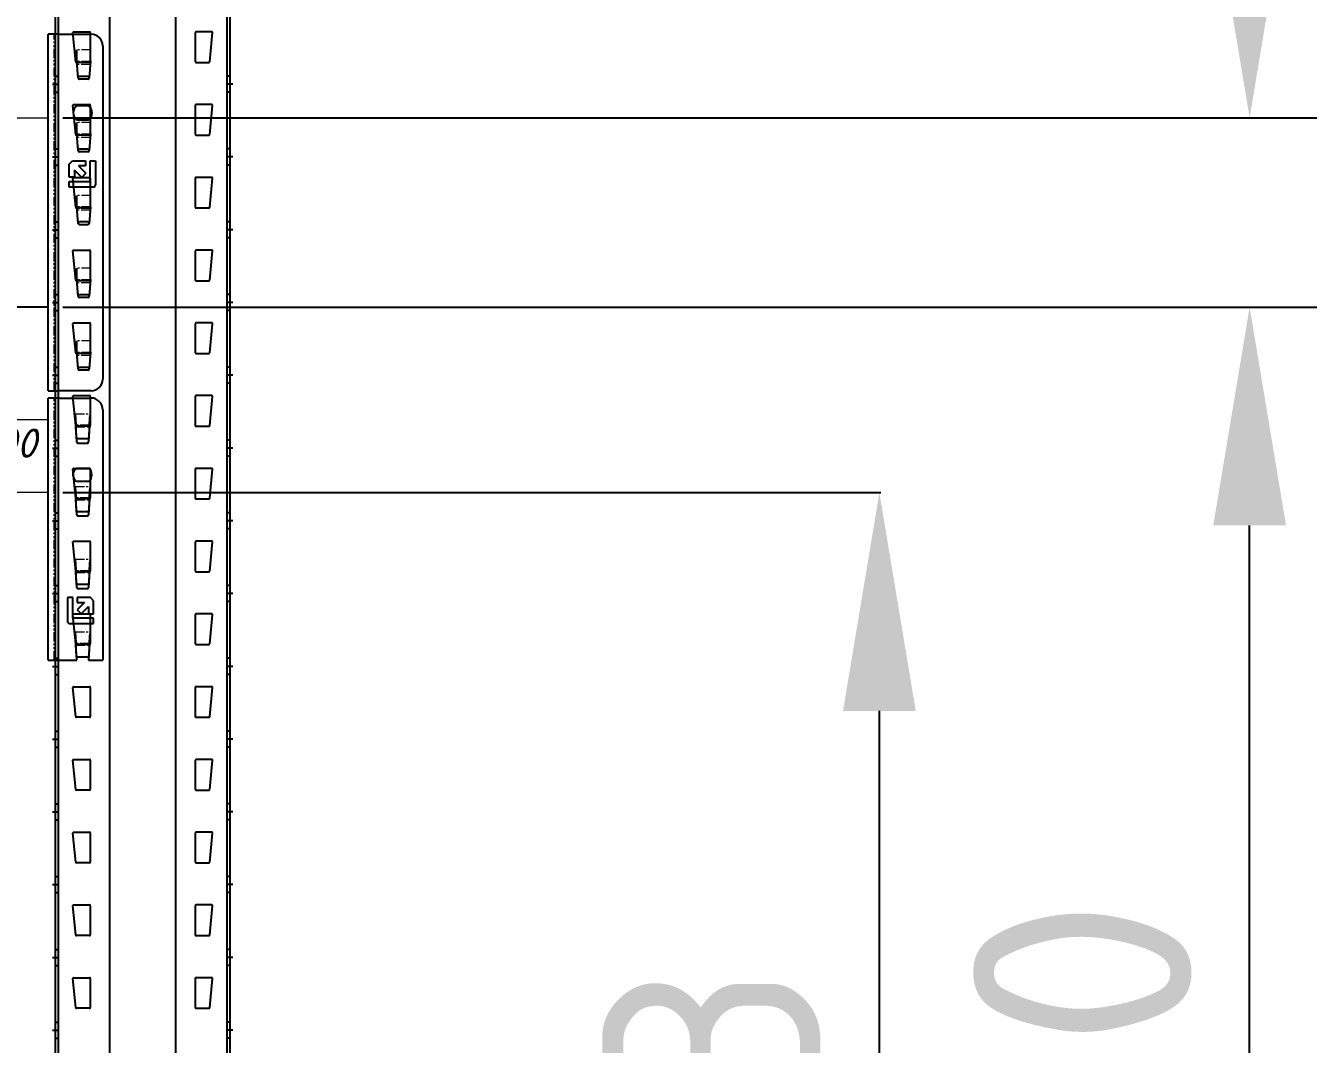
# Model space of a CAD drawing. Header units: millimetres. Extents: x 2140 to 223837, y 2113 to 170313.
# Drawn here: x 179549 to 180431, y 113085 to 113785 of the extents above; entities that cross this region are included whole.
import ezdxf

# ---------------------------------------------------------------- set-up
doc = ezdxf.new("R2010")
doc.units = ezdxf.units.MM
doc.linetypes.add('PHANTOM', pattern=[12.7, 6.35, -1.27, 1.27, -1.27, 1.27, -1.27])
doc.layers.add('0_ANNOT_Dimensions', color=7, linetype='Continuous')
doc.layers.add('2.Стойка', color=7, linetype='Continuous')
doc.layers.add('1.Балка', color=5, linetype='Continuous', lineweight=0)
doc.styles.get("Standard").update_dxf_attribs({"font": 'isocpeur.ttf'})
doc.styles.add('Курсив', font='isocpeui.ttf')
doc.dimstyles.new('150', dxfattribs={"dimtxt": 150, "dimasz": 150, "dimexe": 1, "dimexo": 10, "dimgap": 40, "dimtad": 1, "dimdec": 0, "dimzin": 0, "dimdsep": 46, "dimtxsty": 'Standard', "dimcen": 0.09, "dimadec": 0, "dimazin": 0, "dimtfac": 1, "dimtdec": 0, "dimtofl": 0, "dimtmove": 0, "dimatfit": 3, "dimfxl": 1, "dimtolj": 1, "dimtzin": 0, "dimarcsym": 0})
doc.dimstyles.new('150 (цвет)', dxfattribs={"dimtxt": 150, "dimasz": 150, "dimexe": 1, "dimexo": 10, "dimgap": -20, "dimtad": 1, "dimdec": 0, "dimzin": 0, "dimdsep": 46, "dimtxsty": 'Standard', "dimcen": 0.09, "dimadec": 0, "dimazin": 0, "dimtfac": 1, "dimtdec": 0, "dimtofl": 0, "dimtmove": 0, "dimatfit": 3, "dimfxl": 1, "dimtfill": 2, "dimtfillclr": 2, "dimtolj": 1, "dimtzin": 0, "dimarcsym": 0})
doc.dimstyles.new('Рзм блок', dxfattribs={"dimtxt": 40, "dimasz": 80, "dimexe": 0.18, "dimexo": 0, "dimgap": 5, "dimtad": 1, "dimtoh": 1, "dimdec": 0, "dimzin": 0, "dimdsep": 46, "dimtxsty": 'Курсив', "dimblk": 'NONE', "dimcen": 0.09, "dimse1": 1, "dimse2": 1, "dimsd1": 1, "dimsd2": 1, "dimadec": 0, "dimazin": 0, "dimtfac": 1, "dimtdec": 0, "dimtofl": 0, "dimtmove": 0, "dimatfit": 2, "dimldrblk": 'NONE', "dimfxl": 0.18, "dimtolj": 1, "dimtzin": 0, "dimarcsym": 0})

# ---------------------------------------------------------------- blocks, each defined once
blk = doc.blocks.new('*U494')
at = {"layer": '2.Стойка', "color": 0, "linetype": 'ByBlock'}
for p, q in [((-120, 0), (-120, 12200)), ((-118, 0), (-118, 12200)), ((-82.67, 0), (-82.67, 12200)), ((-37.33, 0), (-37.33, 12200)), ((-2, 0), (-2, 12200)), ((0, 0), (0, 12200)), ((-106.09, 4030.45), (-108, 4050.45)), ((-107.5, 4051), (-96.55, 4051)), ((-96.05, 4050.5), (-96.05, 4030.5)), ((-23.95, 4050.5), (-23.95, 4030.5)), ((-12.5, 4051), (-23.45, 4051)), ((-13.91, 4030.45), (-12, 4050.45)), ((-96.55, 4030), (-105.6, 4030)), ((-23.45, 4030), (-14.4, 4030)), ((-122, 4015), (-118, 4015)), ((-120, 4020.5), (-118, 4020.5)), ((0, 4020.5), (-2, 4020.5)), ((2, 4015), (-2, 4015)), ((-120, 4009.5), (-118, 4009.5)), ((0, 4009.5), (-2, 4009.5)), ((-106.09, 3980.45), (-108, 4000.45)), ((-107.5, 4001), (-96.55, 4001)), ((-96.05, 4000.5), (-96.05, 3980.5)), ((-23.95, 4000.5), (-23.95, 3980.5)), ((-12.5, 4001), (-23.45, 4001)), ((-13.91, 3980.45), (-12, 4000.45)), ((-96.55, 3980), (-105.6, 3980)), ((-23.45, 3980), (-14.4, 3980)), ((-120, 3970.5), (-118, 3970.5)), ((0, 3970.5), (-2, 3970.5)), ((-122, 3965), (-118, 3965)), ((-120, 3959.5), (-118, 3959.5)), ((2, 3965), (-2, 3965)), ((0, 3959.5), (-2, 3959.5)), ((-106.09, 3930.45), (-108, 3950.45)), ((-107.5, 3951), (-96.55, 3951)), ((-96.05, 3950.5), (-96.05, 3930.5)), ((-23.95, 3950.5), (-23.95, 3930.5)), ((-12.5, 3951), (-23.45, 3951)), ((-13.91, 3930.45), (-12, 3950.45)), ((-96.55, 3930), (-105.6, 3930)), ((-23.45, 3930), (-14.4, 3930)), ((-122, 3915), (-118, 3915)), ((-120, 3920.5), (-118, 3920.5)), ((0, 3920.5), (-2, 3920.5)), ((2, 3915), (-2, 3915)), ((-120, 3909.5), (-118, 3909.5)), ((0, 3909.5), (-2, 3909.5)), ((-106.09, 3880.45), (-108, 3900.45)), ((-107.5, 3901), (-96.55, 3901)), ((-96.05, 3900.5), (-96.05, 3880.5)), ((-23.95, 3900.5), (-23.95, 3880.5)), ((-12.5, 3901), (-23.45, 3901)), ((-13.91, 3880.45), (-12, 3900.45)), ((-96.55, 3880), (-105.6, 3880)), ((-23.45, 3880), (-14.4, 3880)), ((-122, 3865), (-118, 3865)), ((-120, 3870.5), (-118, 3870.5)), ((0, 3870.5), (-2, 3870.5)), ((2, 3865), (-2, 3865)), ((-120, 3859.5), (-118, 3859.5)), ((0, 3859.5), (-2, 3859.5)), ((-106.09, 3830.45), (-108, 3850.45)), ((-107.5, 3851), (-96.55, 3851)), ((-96.05, 3850.5), (-96.05, 3830.5)), ((-23.95, 3850.5), (-23.95, 3830.5)), ((-12.5, 3851), (-23.45, 3851)), ((-13.91, 3830.45), (-12, 3850.45)), ((-96.55, 3830), (-105.6, 3830)), ((-23.45, 3830), (-14.4, 3830)), ((-120, 3820.5), (-118, 3820.5)), ((0, 3820.5), (-2, 3820.5)), ((-122, 3815), (-118, 3815)), ((-120, 3809.5), (-118, 3809.5)), ((2, 3815), (-2, 3815)), ((0, 3809.5), (-2, 3809.5)), ((-106.09, 3780.45), (-108, 3800.45)), ((-107.5, 3801), (-96.55, 3801)), ((-96.05, 3800.5), (-96.05, 3780.5)), ((-23.95, 3800.5), (-23.95, 3780.5)), ((-12.5, 3801), (-23.45, 3801)), ((-13.91, 3780.45), (-12, 3800.45)), ((-96.55, 3780), (-105.6, 3780)), ((-23.45, 3780), (-14.4, 3780)), ((-122, 3765), (-118, 3765)), ((-120, 3770.5), (-118, 3770.5)), ((0, 3770.5), (-2, 3770.5)), ((2, 3765), (-2, 3765)), ((-120, 3759.5), (-118, 3759.5)), ((0, 3759.5), (-2, 3759.5)), ((-106.09, 3730.45), (-108, 3750.45)), ((-107.5, 3751), (-96.55, 3751)), ((-96.05, 3750.5), (-96.05, 3730.5)), ((-23.95, 3750.5), (-23.95, 3730.5)), ((-12.5, 3751), (-23.45, 3751)), ((-13.91, 3730.45), (-12, 3750.45)), ((-96.55, 3730), (-105.6, 3730)), ((-23.45, 3730), (-14.4, 3730)), ((-122, 3715), (-118, 3715)), ((-120, 3720.5), (-118, 3720.5)), ((0, 3720.5), (-2, 3720.5)), ((2, 3715), (-2, 3715)), ((-120, 3709.5), (-118, 3709.5)), ((0, 3709.5), (-2, 3709.5)), ((-106.09, 3680.45), (-108, 3700.45)), ((-107.5, 3701), (-96.55, 3701)), ((-96.05, 3700.5), (-96.05, 3680.5)), ((-23.95, 3700.5), (-23.95, 3680.5)), ((-12.5, 3701), (-23.45, 3701)), ((-13.91, 3680.45), (-12, 3700.45)), ((-96.55, 3680), (-105.6, 3680)), ((-23.45, 3680), (-14.4, 3680)), ((-120, 3670.5), (-118, 3670.5)), ((0, 3670.5), (-2, 3670.5)), ((-122, 3665), (-118, 3665)), ((-120, 3659.5), (-118, 3659.5)), ((2, 3665), (-2, 3665)), ((0, 3659.5), (-2, 3659.5)), ((-106.09, 3630.45), (-108, 3650.45)), ((-107.5, 3651), (-96.55, 3651)), ((-96.05, 3650.5), (-96.05, 3630.5)), ((-23.95, 3650.5), (-23.95, 3630.5)), ((-12.5, 3651), (-23.45, 3651)), ((-13.91, 3630.45), (-12, 3650.45)), ((-96.55, 3630), (-105.6, 3630)), ((-23.45, 3630), (-14.4, 3630)), ((-120, 3620.5), (-118, 3620.5)), ((0, 3620.5), (-2, 3620.5)), ((-122, 3615), (-118, 3615)), ((-120, 3609.5), (-118, 3609.5)), ((2, 3615), (-2, 3615)), ((0, 3609.5), (-2, 3609.5)), ((-106.09, 3580.45), (-108, 3600.45)), ((-107.5, 3601), (-96.55, 3601)), ((-96.05, 3600.5), (-96.05, 3580.5)), ((-23.95, 3600.5), (-23.95, 3580.5)), ((-12.5, 3601), (-23.45, 3601)), ((-13.91, 3580.45), (-12, 3600.45)), ((-96.55, 3580), (-105.6, 3580)), ((-23.45, 3580), (-14.4, 3580)), ((-122, 3565), (-118, 3565)), ((-120, 3570.5), (-118, 3570.5)), ((0, 3570.5), (-2, 3570.5)), ((2, 3565), (-2, 3565)), ((-120, 3559.5), (-118, 3559.5)), ((0, 3559.5), (-2, 3559.5)), ((-106.09, 3530.45), (-108, 3550.45)), ((-107.5, 3551), (-96.55, 3551)), ((-96.05, 3550.5), (-96.05, 3530.5)), ((-23.95, 3550.5), (-23.95, 3530.5)), ((-12.5, 3551), (-23.45, 3551)), ((-13.91, 3530.45), (-12, 3550.45)), ((-96.55, 3530), (-105.6, 3530)), ((-23.45, 3530), (-14.4, 3530)), ((-120, 3520.5), (-118, 3520.5)), ((0, 3520.5), (-2, 3520.5)), ((-122, 3515), (-118, 3515)), ((-120, 3509.5), (-118, 3509.5)), ((2, 3515), (-2, 3515)), ((0, 3509.5), (-2, 3509.5)), ((-106.09, 3480.45), (-108, 3500.45)), ((-107.5, 3501), (-96.55, 3501)), ((-96.05, 3500.5), (-96.05, 3480.5)), ((-23.95, 3500.5), (-23.95, 3480.5)), ((-12.5, 3501), (-23.45, 3501)), ((-13.91, 3480.45), (-12, 3500.45)), ((-96.55, 3480), (-105.6, 3480)), ((-23.45, 3480), (-14.4, 3480)), ((-120, 3470.5), (-118, 3470.5)), ((0, 3470.5), (-2, 3470.5)), ((-122, 3465), (-118, 3465)), ((-120, 3459.5), (-118, 3459.5)), ((2, 3465), (-2, 3465)), ((0, 3459.5), (-2, 3459.5)), ((-106.09, 3430.45), (-108, 3450.45)), ((-107.5, 3451), (-96.55, 3451)), ((-96.05, 3450.5), (-96.05, 3430.5)), ((-23.95, 3450.5), (-23.95, 3430.5)), ((-12.5, 3451), (-23.45, 3451)), ((-13.91, 3430.45), (-12, 3450.45)), ((-96.55, 3430), (-105.6, 3430)), ((-23.45, 3430), (-14.4, 3430)), ((-122, 3415), (-118, 3415)), ((-120, 3420.5), (-118, 3420.5)), ((0, 3420.5), (-2, 3420.5)), ((2, 3415), (-2, 3415)), ((-120, 3409.5), (-118, 3409.5)), ((0, 3409.5), (-2, 3409.5)), ((-106.09, 3380.45), (-108, 3400.45)), ((-107.5, 3401), (-96.55, 3401)), ((-96.05, 3400.5), (-96.05, 3380.5)), ((-23.95, 3400.5), (-23.95, 3380.5)), ((-12.5, 3401), (-23.45, 3401)), ((-13.91, 3380.45), (-12, 3400.45)), ((-96.55, 3380), (-105.6, 3380)), ((-23.45, 3380), (-14.4, 3380)), ((-120, 3370.5), (-118, 3370.5)), ((0, 3370.5), (-2, 3370.5)), ((-122, 3365), (-118, 3365)), ((-120, 3359.5), (-118, 3359.5)), ((2, 3365), (-2, 3365)), ((0, 3359.5), (-2, 3359.5))]:
    blk.add_line(p, q, dxfattribs=at)
for centre, start, end in [((-107.5, 4050.5), 90, 185.44033), ((-96.55, 4050.5), 0, 90), ((-23.45, 4050.5), 90, 180), ((-12.5, 4050.5), 354.55967, 90), ((-105.6, 4030.5), 185.44033, 270), ((-96.55, 4030.5), 270, 0), ((-23.45, 4030.5), 180, 270), ((-14.4, 4030.5), 270, 354.55967), ((-107.5, 4000.5), 90, 185.44033), ((-96.55, 4000.5), 0, 90), ((-23.45, 4000.5), 90, 180), ((-12.5, 4000.5), 354.55967, 90), ((-105.6, 3980.5), 185.44033, 270), ((-96.55, 3980.5), 270, 0), ((-23.45, 3980.5), 180, 270), ((-14.4, 3980.5), 270, 354.55967), ((-107.5, 3950.5), 90, 185.44033), ((-96.55, 3950.5), 0, 90), ((-23.45, 3950.5), 90, 180), ((-12.5, 3950.5), 354.55967, 90), ((-105.6, 3930.5), 185.44033, 270), ((-96.55, 3930.5), 270, 0), ((-23.45, 3930.5), 180, 270), ((-14.4, 3930.5), 270, 354.55967), ((-107.5, 3900.5), 90, 185.44033), ((-96.55, 3900.5), 0, 90), ((-23.45, 3900.5), 90, 180), ((-12.5, 3900.5), 354.55967, 90), ((-105.6, 3880.5), 185.44033, 270), ((-96.55, 3880.5), 270, 0), ((-23.45, 3880.5), 180, 270), ((-14.4, 3880.5), 270, 354.55967), ((-107.5, 3850.5), 90, 185.44033), ((-96.55, 3850.5), 0, 90), ((-23.45, 3850.5), 90, 180), ((-12.5, 3850.5), 354.55967, 90), ((-105.6, 3830.5), 185.44033, 270), ((-96.55, 3830.5), 270, 0), ((-23.45, 3830.5), 180, 270), ((-14.4, 3830.5), 270, 354.55967), ((-107.5, 3800.5), 90, 185.44033), ((-96.55, 3800.5), 0, 90), ((-23.45, 3800.5), 90, 180), ((-12.5, 3800.5), 354.55967, 90), ((-105.6, 3780.5), 185.44033, 270), ((-96.55, 3780.5), 270, 0), ((-23.45, 3780.5), 180, 270), ((-14.4, 3780.5), 270, 354.55967), ((-107.5, 3750.5), 90, 185.44033), ((-96.55, 3750.5), 0, 90), ((-23.45, 3750.5), 90, 180), ((-12.5, 3750.5), 354.55967, 90), ((-105.6, 3730.5), 185.44033, 270), ((-96.55, 3730.5), 270, 0), ((-23.45, 3730.5), 180, 270), ((-14.4, 3730.5), 270, 354.55967), ((-107.5, 3700.5), 90, 185.44033), ((-96.55, 3700.5), 0, 90), ((-23.45, 3700.5), 90, 180), ((-12.5, 3700.5), 354.55967, 90), ((-105.6, 3680.5), 185.44033, 270), ((-96.55, 3680.5), 270, 0), ((-23.45, 3680.5), 180, 270), ((-14.4, 3680.5), 270, 354.55967), ((-107.5, 3650.5), 90, 185.44033), ((-96.55, 3650.5), 0, 90), ((-23.45, 3650.5), 90, 180), ((-12.5, 3650.5), 354.55967, 90), ((-105.6, 3630.5), 185.44033, 270), ((-96.55, 3630.5), 270, 0), ((-23.45, 3630.5), 180, 270), ((-14.4, 3630.5), 270, 354.55967), ((-107.5, 3600.5), 90, 185.44033), ((-96.55, 3600.5), 0, 90), ((-23.45, 3600.5), 90, 180), ((-12.5, 3600.5), 354.55967, 90), ((-105.6, 3580.5), 185.44033, 270), ((-96.55, 3580.5), 270, 0), ((-23.45, 3580.5), 180, 270), ((-14.4, 3580.5), 270, 354.55967), ((-107.5, 3550.5), 90, 185.44033), ((-96.55, 3550.5), 0, 90), ((-23.45, 3550.5), 90, 180), ((-12.5, 3550.5), 354.55967, 90), ((-105.6, 3530.5), 185.44033, 270), ((-96.55, 3530.5), 270, 0), ((-23.45, 3530.5), 180, 270), ((-14.4, 3530.5), 270, 354.55967), ((-107.5, 3500.5), 90, 185.44033), ((-96.55, 3500.5), 0, 90), ((-23.45, 3500.5), 90, 180), ((-12.5, 3500.5), 354.55967, 90), ((-105.6, 3480.5), 185.44033, 270), ((-96.55, 3480.5), 270, 0), ((-23.45, 3480.5), 180, 270), ((-14.4, 3480.5), 270, 354.55967), ((-107.5, 3450.5), 90, 185.44033), ((-96.55, 3450.5), 0, 90), ((-23.45, 3450.5), 90, 180), ((-12.5, 3450.5), 354.55967, 90), ((-105.6, 3430.5), 185.44033, 270), ((-96.55, 3430.5), 270, 0), ((-23.45, 3430.5), 180, 270), ((-14.4, 3430.5), 270, 354.55967), ((-107.5, 3400.5), 90, 185.44033), ((-96.55, 3400.5), 0, 90), ((-23.45, 3400.5), 90, 180), ((-12.5, 3400.5), 354.55967, 90), ((-105.6, 3380.5), 185.44033, 270), ((-96.55, 3380.5), 270, 0), ((-23.45, 3380.5), 180, 270), ((-14.4, 3380.5), 270, 354.55967)]:
    blk.add_arc(centre, 0.5, start, end, dxfattribs=at)
blk = doc.blocks.new('*D1140')
at = {"layer": '0_ANNOT_Dimensions', "color": 0, "lineweight": -2, "transparency": 16777216}
for p, q in [((179574.59, 113591.31), (181037.26, 113591.31)), ((181036.26, 109872.46), (181036.26, 113441.31)), ((181016.26, 111871.88), (180826.26, 111871.88)), ((180826.26, 111871.88), (180826.26, 111441.88)), ((181016.26, 111441.88), (181016.26, 111871.88)), ((180826.26, 111441.88), (181016.26, 111441.88)), ((179712.59, 109722.46), (181037.26, 109722.46))]:
    blk.add_line(p, q, dxfattribs=at)
at = {"layer": '0_ANNOT_Dimensions', "color": 0, "transparency": 16777216}
for points in [[(181011.26, 113441.31), (181061.26, 113441.31), (181036.26, 113591.31)], [(181011.26, 109872.46), (181061.26, 109872.46), (181036.26, 109722.46)]]:
    blk.add_solid(points, dxfattribs=at)
at = {"layer": 'Defpoints', "color": 0, "transparency": 16777216}
for p in [(179564.59, 113591.31), (181036.26, 113591.31), (179702.59, 109722.46)]:
    blk.add_point(p, dxfattribs=at)
at = {"layer": '0_ANNOT_Dimensions', "color": 0, "transparency": 16777216, "insert": (180921.26, 111656.88), "char_height": 150, "attachment_point": 5, "rotation": 90, "bg_fill": 1, "box_fill_scale": 1.1, "bg_fill_color": 2, "bg_fill_transparency": 0}
blk.add_mtext('\\A1;3869', dxfattribs=at)
blk = doc.blocks.new('*D1141')
at = {"layer": '0_ANNOT_Dimensions', "color": 0, "lineweight": -2, "transparency": 16777216}
for p, q in [((179574.59, 115721.31), (181315.7, 115721.31)), ((181314.7, 109872.46), (181314.7, 115571.31)), ((180239.22, 109722.46), (181315.7, 109722.46))]:
    blk.add_line(p, q, dxfattribs=at)
at = {"layer": '0_ANNOT_Dimensions', "color": 0, "transparency": 16777216}
for points in [[(181289.7, 115571.31), (181339.7, 115571.31), (181314.7, 115721.31)], [(181289.7, 109872.46), (181339.7, 109872.46), (181314.7, 109722.46)]]:
    blk.add_solid(points, dxfattribs=at)
at = {"layer": 'Defpoints', "color": 0, "transparency": 16777216}
for p in [(179564.59, 115721.31), (181314.7, 115721.31), (180229.22, 109722.46)]:
    blk.add_point(p, dxfattribs=at)
at = {"layer": '0_ANNOT_Dimensions', "color": 0, "transparency": 16777216, "insert": (181199.7, 112721.88), "char_height": 150, "attachment_point": 5, "rotation": 90}
blk.add_mtext('\\A1;5999', dxfattribs=at)
blk = doc.blocks.new('*D1137')
at = {"layer": '0_ANNOT_Dimensions', "color": 0, "lineweight": -2, "transparency": 16777216}
for p, q in [((179574.59, 113591.31), (180391.46, 113591.31)), ((180390.46, 112571.31), (180390.46, 113441.31)), ((179574.59, 112421.31), (180391.46, 112421.31))]:
    blk.add_line(p, q, dxfattribs=at)
at = {"layer": '0_ANNOT_Dimensions', "color": 0, "transparency": 16777216}
for points in [[(180365.46, 113441.31), (180415.46, 113441.31), (180390.46, 113591.31)], [(180365.46, 112571.31), (180415.46, 112571.31), (180390.46, 112421.31)]]:
    blk.add_solid(points, dxfattribs=at)
at = {"layer": 'Defpoints', "color": 0, "transparency": 16777216}
for p in [(179564.59, 113591.31), (180390.46, 113591.31), (179564.59, 112421.31)]:
    blk.add_point(p, dxfattribs=at)
at = {"layer": '0_ANNOT_Dimensions', "color": 0, "transparency": 16777216, "insert": (180275.46, 113006.31), "char_height": 150, "attachment_point": 5, "rotation": 90}
blk.add_mtext('\\A1;1170', dxfattribs=at)
blk = doc.blocks.new('*D1138')
at = {"layer": '0_ANNOT_Dimensions', "color": 0, "lineweight": -2, "transparency": 16777216}
for p, q in [((179574.59, 113721.31), (180745.85, 113721.31)), ((180744.85, 112571.31), (180744.85, 113571.31)), ((179574.59, 112421.31), (180745.85, 112421.31))]:
    blk.add_line(p, q, dxfattribs=at)
at = {"layer": '0_ANNOT_Dimensions', "color": 0, "transparency": 16777216}
for points in [[(180719.85, 113571.31), (180769.85, 113571.31), (180744.85, 113721.31)], [(180719.85, 112571.31), (180769.85, 112571.31), (180744.85, 112421.31)]]:
    blk.add_solid(points, dxfattribs=at)
at = {"layer": 'Defpoints', "color": 0, "transparency": 16777216}
for p in [(179564.59, 113721.31), (180744.85, 113721.31), (179564.59, 112421.31)]:
    blk.add_point(p, dxfattribs=at)
at = {"layer": '0_ANNOT_Dimensions', "color": 0, "transparency": 16777216, "insert": (180629.85, 113071.31), "char_height": 150, "attachment_point": 5, "rotation": 90}
blk.add_mtext('\\A1;1300', dxfattribs=at)
blk = doc.blocks.new('*D1142')
at = {"layer": '0_ANNOT_Dimensions', "color": 0, "lineweight": -2, "transparency": 16777216}
for p, q in [((179574.59, 117591.31), (181602.44, 117591.31)), ((181601.44, 109872.46), (181601.44, 117441.31)), ((181581.44, 113871.88), (181391.44, 113871.88)), ((181391.44, 113871.88), (181391.44, 113441.88)), ((181581.44, 113441.88), (181581.44, 113871.88)), ((181391.44, 113441.88), (181581.44, 113441.88)), ((179712.59, 109722.46), (181602.44, 109722.46))]:
    blk.add_line(p, q, dxfattribs=at)
at = {"layer": '0_ANNOT_Dimensions', "color": 0, "transparency": 16777216}
for points in [[(181576.44, 117441.31), (181626.44, 117441.31), (181601.44, 117591.31)], [(181576.44, 109872.46), (181626.44, 109872.46), (181601.44, 109722.46)]]:
    blk.add_solid(points, dxfattribs=at)
at = {"layer": 'Defpoints', "color": 0, "transparency": 16777216}
for p in [(179564.59, 117591.31), (181601.44, 117591.31), (179702.59, 109722.46)]:
    blk.add_point(p, dxfattribs=at)
at = {"layer": '0_ANNOT_Dimensions', "color": 0, "transparency": 16777216, "insert": (181486.44, 113656.88), "char_height": 150, "attachment_point": 5, "rotation": 90, "bg_fill": 1, "box_fill_scale": 1.1, "bg_fill_color": 2, "bg_fill_transparency": 0}
blk.add_mtext('\\A1;7869', dxfattribs=at)
blk = doc.blocks.new('*D1143')
at = {"layer": '0_ANNOT_Dimensions', "color": 0, "lineweight": -2, "transparency": 16777216}
for p, q in [((179574.59, 119721.31), (181899.27, 119721.31)), ((181898.27, 109872.46), (181898.27, 119571.31)), ((179712.59, 109722.46), (181899.27, 109722.46))]:
    blk.add_line(p, q, dxfattribs=at)
at = {"layer": '0_ANNOT_Dimensions', "color": 0, "transparency": 16777216}
for points in [[(181873.27, 119571.31), (181923.27, 119571.31), (181898.27, 119721.31)], [(181873.27, 109872.46), (181923.27, 109872.46), (181898.27, 109722.46)]]:
    blk.add_solid(points, dxfattribs=at)
at = {"layer": 'Defpoints', "color": 0, "transparency": 16777216}
for p in [(179564.59, 119721.31), (181898.27, 119721.31), (179702.59, 109722.46)]:
    blk.add_point(p, dxfattribs=at)
at = {"layer": '0_ANNOT_Dimensions', "color": 0, "transparency": 16777216, "insert": (181783.27, 114721.88), "char_height": 150, "attachment_point": 5, "rotation": 90}
blk.add_mtext('\\A1;9999', dxfattribs=at)
blk = doc.blocks.new('*D774')
at = {"layer": 'Defpoints', "color": 0, "linetype": 'ByBlock', "transparency": 16777216}
for p in [(5, 19.35), (2705, 19.35), (2705, -11.75)]:
    blk.add_point(p, dxfattribs=at)
at = {"layer": 'Defpoints', "color": 0, "linetype": 'ByBlock', "transparency": 16777216, "insert": (2669.4, 3.38), "char_height": 20, "attachment_point": 5, "style": 'Курсив'}
blk.add_mtext('\\A1;2700', dxfattribs=at)
blk = doc.blocks.new('_None')
blk = doc.blocks.new('*U432')
at = {"layer": '1.Балка', "color": 0, "linetype": 'Continuous', "lineweight": 25}
for p, q in [((2705, -210.65), (2705, 34.35)), ((2712.5, 34.35), (2705, 34.35)), ((2712.5, 34.35), (2734.5, 34.35)), ((2724.6, 15.84), (2724.6, 23.65)), ((2734.2, 15.84), (2734.2, 23.65)), ((2742.5, 26.35), (2742.5, -202.65)), ((2725.6, 4.41), (2724.6, 15.84)), ((2734.2, 15.84), (2733.2, 4.41)), ((2732.36, 5.35), (2726.44, 5.35)), ((2732.2, 3.5), (2726.6, 3.5)), ((2724.88, -14.65), (2732.52, -14.65)), ((2724.6, -34.16), (2724.6, -26.35)), ((2732.52, -24.65), (2724.88, -24.65)), ((2734.2, -34.16), (2734.2, -26.35)), ((2725.6, -45.59), (2724.6, -34.16)), ((2734.2, -34.16), (2733.2, -45.59)), ((2719.5, -54.9), (2721.75, -52.65)), ((2721.75, -52.65), (2730.75, -52.65)), ((2732.36, -44.65), (2726.44, -44.65)), ((2732.2, -46.5), (2726.6, -46.5)), ((2730.75, -52.65), (2730.75, -56.15)), ((2733.75, -66.9), (2733.75, -52.65)), ((2733.75, -52.65), (2737.5, -52.65)), ((2737.5, -52.65), (2737.5, -69.15)), ((2719.5, -63.9), (2719.5, -54.9)), ((2728.05, -64.03), (2723, -58.98)), ((2723, -58.98), (2723, -63.9)), ((2725.83, -56.15), (2730.88, -61.2)), ((2730.75, -56.15), (2725.83, -56.15)), ((2730.88, -61.2), (2728.05, -64.03)), ((2723, -63.9), (2719.5, -63.9)), ((2719.5, -70.65), (2719.5, -66.9)), ((2719.5, -66.9), (2733.75, -66.9)), ((2736, -70.65), (2719.5, -70.65)), ((2724.6, -84.16), (2724.6, -76.35)), ((2734.2, -84.16), (2734.2, -76.35)), ((2725.6, -95.59), (2724.6, -84.16)), ((2734.2, -84.16), (2733.2, -95.59)), ((2732.36, -94.65), (2726.44, -94.65)), ((2732.2, -96.5), (2726.6, -96.5)), ((2724.6, -134.16), (2724.6, -126.35)), ((2734.2, -134.16), (2734.2, -126.35)), ((2725.6, -145.59), (2724.6, -134.16)), ((2734.2, -134.16), (2733.2, -145.59)), ((2732.36, -144.65), (2726.44, -144.65)), ((2732.2, -146.5), (2726.6, -146.5)), ((2705, -153.15), (5, -153.15)), ((2724.6, -184.16), (2724.6, -176.35)), ((2725.6, -195.59), (2724.6, -184.16)), ((2734.2, -184.16), (2733.2, -195.59)), ((2734.2, -184.16), (2734.2, -176.35)), ((2732.36, -194.65), (2726.44, -194.65)), ((2732.2, -196.5), (2726.6, -196.5)), ((2705, -210.65), (2712.5, -210.65)), ((2734.5, -210.65), (2712.5, -210.65))]:
    blk.add_line(p, q, dxfattribs=at)
at = {"layer": '1.Балка', "color": 0, "linetype": 'PHANTOM', "lineweight": 18}
for p, q in [((2709, -210.65), (2709, 34.35)), ((2734.2, 23.65), (2724.6, 23.65)), ((2734.19, 15.7), (2724.61, 15.7)), ((2734.1, 14.7), (2724.7, 14.7)), ((2733.99, 13.5), (2724.81, 13.5)), ((2734.2, -26.35), (2724.6, -26.35)), ((2734.19, -34.3), (2724.61, -34.3)), ((2734.1, -35.3), (2724.7, -35.3)), ((2733.99, -36.5), (2724.81, -36.5)), ((2734.2, -76.35), (2724.6, -76.35)), ((2734.19, -84.3), (2724.61, -84.3)), ((2734.1, -85.3), (2724.7, -85.3)), ((2733.99, -86.5), (2724.81, -86.5)), ((2734.2, -126.35), (2724.6, -126.35)), ((2734.19, -134.3), (2724.61, -134.3)), ((2734.1, -135.3), (2724.7, -135.3)), ((2733.99, -136.5), (2724.81, -136.5)), ((2734.2, -176.35), (2724.6, -176.35)), ((2734.19, -184.3), (2724.61, -184.3)), ((2734.1, -185.3), (2724.7, -185.3)), ((2733.99, -186.5), (2724.81, -186.5))]:
    blk.add_line(p, q, dxfattribs=at)
at = {"layer": '1.Балка', "color": 0}
blk.add_line((5, -23.15), (2705, -23.15), dxfattribs=at)
at = {"layer": '1.Балка', "color": 0, "linetype": 'Continuous', "lineweight": 25}
for centre, radius, start, end in [((2734.5, 26.35), 8, 0.00041, 89.9997), ((2726.43, 6.34), 0.99, 185.91169, 270.80383), ((2726.63, 4.53), 1.03, 183.66435, 268.50847), ((2726.6, 4.5), 1, 185.00147, 269.9986), ((2732.17, 4.53), 1.03, 271.49153, 356.33565), ((2732.2, 4.5), 1, 269.99547, 355.00447), ((2732.38, 6.34), 0.99, 269.19617, 354.08831), ((2728.2, -19.65), 6, 123.55684, 236.44316), ((2729.2, -19.65), 6, 303.55684, 56.44316), ((2726.43, -43.66), 0.99, 185.91165, 270.80339), ((2732.38, -43.66), 0.99, 269.19661, 354.08835), ((2726.63, -45.47), 1.03, 183.66458, 268.50845), ((2726.6, -45.5), 1, 185.00147, 269.9986), ((2732.17, -45.47), 1.03, 271.49155, 356.33542), ((2732.2, -45.5), 1, 269.99547, 355.00447), ((2736, -69.15), 1.5, 270.00002, 359.99955), ((2726.43, -93.66), 0.99, 185.91182, 270.80337), ((2726.63, -95.47), 1.03, 183.66454, 268.50838), ((2726.6, -95.5), 1, 185.0015, 269.9986), ((2732.17, -95.47), 1.03, 271.49162, 356.33546), ((2732.2, -95.5), 1, 269.99547, 355.00444), ((2732.38, -93.66), 0.99, 269.19663, 354.08818), ((2726.43, -143.66), 0.99, 185.91191, 270.80337), ((2726.63, -145.47), 1.03, 183.66448, 268.50834), ((2726.6, -145.5), 1, 185.00147, 269.9986), ((2732.17, -145.47), 1.03, 271.49166, 356.33552), ((2732.2, -145.5), 1, 269.99547, 355.00447), ((2732.38, -143.66), 0.99, 269.19663, 354.08809), ((2726.43, -193.66), 0.99, 185.91163, 270.80341), ((2732.38, -193.66), 0.99, 269.19659, 354.08837), ((2726.63, -195.47), 1.03, 183.66435, 268.50847), ((2726.6, -195.5), 1, 185.00147, 269.9986), ((2732.17, -195.47), 1.03, 271.49153, 356.33565), ((2732.2, -195.5), 1, 269.99547, 355.00447), ((2734.5, -202.65), 8, 270.0003, 359.99959)]:
    blk.add_arc(centre, radius, start, end, dxfattribs=at)
blk = doc.blocks.new('*D1131')
at = {"layer": '0_ANNOT_Dimensions', "color": 0, "lineweight": -2, "transparency": 16777216}
for p, q in [((179574.59, 115591.31), (180391.46, 115591.31)), ((180390.46, 113871.31), (180390.46, 115441.31)), ((179574.59, 113721.31), (180391.46, 113721.31))]:
    blk.add_line(p, q, dxfattribs=at)
at = {"layer": '0_ANNOT_Dimensions', "color": 0, "transparency": 16777216}
for points in [[(180365.46, 115441.31), (180415.46, 115441.31), (180390.46, 115591.31)], [(180365.46, 113871.31), (180415.46, 113871.31), (180390.46, 113721.31)]]:
    blk.add_solid(points, dxfattribs=at)
at = {"layer": 'Defpoints', "color": 0, "transparency": 16777216}
for p in [(179564.59, 115591.31), (180390.46, 115591.31), (179564.59, 113721.31)]:
    blk.add_point(p, dxfattribs=at)
at = {"layer": '0_ANNOT_Dimensions', "color": 0, "transparency": 16777216, "insert": (180275.46, 114656.31), "char_height": 150, "attachment_point": 5, "rotation": 90}
blk.add_mtext('\\A1;1870', dxfattribs=at)
blk = doc.blocks.new('*D1132')
at = {"layer": '0_ANNOT_Dimensions', "color": 0, "lineweight": -2, "transparency": 16777216}
for p, q in [((179574.59, 115721.31), (180745.85, 115721.31)), ((180744.85, 113871.31), (180744.85, 115571.31)), ((179574.59, 113721.31), (180745.85, 113721.31))]:
    blk.add_line(p, q, dxfattribs=at)
at = {"layer": '0_ANNOT_Dimensions', "color": 0, "transparency": 16777216}
for points in [[(180719.85, 115571.31), (180769.85, 115571.31), (180744.85, 115721.31)], [(180719.85, 113871.31), (180769.85, 113871.31), (180744.85, 113721.31)]]:
    blk.add_solid(points, dxfattribs=at)
at = {"layer": 'Defpoints', "color": 0, "transparency": 16777216}
for p in [(179564.59, 115721.31), (180744.85, 115721.31), (179564.59, 113721.31)]:
    blk.add_point(p, dxfattribs=at)
at = {"layer": '0_ANNOT_Dimensions', "color": 0, "transparency": 16777216, "insert": (180629.85, 114721.31), "char_height": 150, "attachment_point": 5, "rotation": 90}
blk.add_mtext('\\A1;2000', dxfattribs=at)
blk = doc.blocks.new('*D1130')
at = {"layer": '0_ANNOT_Dimensions', "color": 0, "lineweight": -2, "transparency": 16777216}
for p, q in [((179574.59, 113463.81), (180136.95, 113463.81)), ((180135.95, 112571.31), (180135.95, 113313.81)), ((179574.59, 112421.31), (180136.95, 112421.31))]:
    blk.add_line(p, q, dxfattribs=at)
at = {"layer": '0_ANNOT_Dimensions', "color": 0, "transparency": 16777216}
for points in [[(180110.95, 113313.81), (180160.95, 113313.81), (180135.95, 113463.81)], [(180110.95, 112571.31), (180160.95, 112571.31), (180135.95, 112421.31)]]:
    blk.add_solid(points, dxfattribs=at)
at = {"layer": 'Defpoints', "color": 0, "transparency": 16777216}
for p in [(179564.59, 113463.81), (180135.95, 113463.81), (179564.59, 112421.31)]:
    blk.add_point(p, dxfattribs=at)
at = {"layer": '0_ANNOT_Dimensions', "color": 0, "transparency": 16777216, "insert": (180020.95, 112942.56), "char_height": 150, "attachment_point": 5, "rotation": 90}
blk.add_mtext('\\A1;1043', dxfattribs=at)
blk = doc.blocks.new('*U771')
at = {"layer": '1.Балка', "color": 0, "linetype": 'Continuous', "lineweight": 25}
for p, q in [((2705, -145.65), (2705, 34.35)), ((2713, 34.35), (2705, 34.35)), ((2713, 34.35), (2734.5, 34.35)), ((2723.6, 23.61), (2723.6, 22.63)), ((2724.6, 4.17), (2723.6, 22.63)), ((2733.8, 22.63), (2732.8, 4.17)), ((2733.8, 23.61), (2733.8, 22.63)), ((2742.5, 26.35), (2742.5, -145.65)), ((2724.66, 4.17), (2724.01, 16.13)), ((2724.55, 7.17), (2724.12, 14.51)), ((2733.39, 16.13), (2732.74, 4.17)), ((2733.28, 14.51), (2732.85, 7.17)), ((2725.3, 6.46), (2732.1, 6.46)), ((2725.35, 3.46), (2732.05, 3.46)), ((2724.15, -13.75), (2732.85, -13.75)), ((2723.6, -26.39), (2723.6, -27.37)), ((2732.85, -22.95), (2724.15, -22.95)), ((2733.8, -26.39), (2733.8, -27.37)), ((2724.6, -45.83), (2723.6, -27.37)), ((2724.66, -45.83), (2724.01, -33.87)), ((2733.39, -33.87), (2732.74, -45.83)), ((2733.8, -27.37), (2732.8, -45.83)), ((2724.55, -42.83), (2724.12, -35.49)), ((2725.3, -43.54), (2732.1, -43.54)), ((2733.28, -35.49), (2732.85, -42.83)), ((2725.35, -46.54), (2732.05, -46.54)), ((2723.6, -76.39), (2723.6, -77.37)), ((2724.6, -95.83), (2723.6, -77.37)), ((2733.8, -77.37), (2732.8, -95.83)), ((2733.8, -76.39), (2733.8, -77.37)), ((2724.66, -95.83), (2724.01, -83.87)), ((2724.55, -92.83), (2724.12, -85.49)), ((2733.39, -83.87), (2732.74, -95.83)), ((2733.28, -85.49), (2732.85, -92.83)), ((2725.3, -93.54), (2732.1, -93.54)), ((2725.35, -96.54), (2732.05, -96.54)), ((2721.98, -102.65), (2718.23, -102.65)), ((2718.23, -102.65), (2718.23, -119.15)), ((2721.98, -116.9), (2721.98, -102.65)), ((2733.98, -102.65), (2724.98, -102.65)), ((2724.98, -102.65), (2724.98, -106.15)), ((2736.23, -104.9), (2733.98, -102.65)), ((2736.23, -113.9), (2736.23, -104.9)), ((2729.9, -106.15), (2724.85, -111.2)), ((2724.85, -111.2), (2727.68, -114.03)), ((2724.98, -106.15), (2729.9, -106.15)), ((2727.68, -114.03), (2732.73, -108.98)), ((2732.73, -108.98), (2732.73, -113.9)), ((2732.73, -113.9), (2736.23, -113.9)), ((2719.73, -120.65), (2736.23, -120.65)), ((2736.23, -116.9), (2721.98, -116.9)), ((2736.23, -120.65), (2736.23, -116.9)), ((2723.6, -126.39), (2723.6, -127.37)), ((2724.59, -145.65), (2723.6, -127.37)), ((2733.8, -127.37), (2732.81, -145.65)), ((2733.8, -126.39), (2733.8, -127.37)), ((2724.65, -145.65), (2724.01, -133.87)), ((2724.55, -142.83), (2724.12, -135.49)), ((2733.39, -133.87), (2732.75, -145.65)), ((2733.28, -135.49), (2732.85, -142.83)), ((2705, -145.65), (2713, -145.65)), ((2713, -145.65), (2724.59, -145.65)), ((2724.65, -145.65), (2724.59, -145.65)), ((2725.3, -143.54), (2732.1, -143.54)), ((2732.81, -145.65), (2732.75, -145.65)), ((2732.81, -145.65), (2742.5, -145.65))]:
    blk.add_line(p, q, dxfattribs=at)
at = {"layer": '1.Балка', "color": 0, "linetype": 'PHANTOM', "lineweight": 18}
for p, q in [((2709, -145.65), (2709, 34.35)), ((2723.6, 23.61), (2733.8, 23.61)), ((2733.36, 15.74), (2724.04, 15.74)), ((2724.12, 14.51), (2733.28, 14.51)), ((2724.6, 4.17), (2724.66, 4.17)), ((2732.74, 4.17), (2732.8, 4.17)), ((2723.6, -26.39), (2733.8, -26.39)), ((2733.36, -34.26), (2724.04, -34.26)), ((2724.12, -35.49), (2733.28, -35.49)), ((2724.6, -45.83), (2724.66, -45.83)), ((2732.74, -45.83), (2732.8, -45.83)), ((2723.6, -76.39), (2733.8, -76.39)), ((2733.36, -84.26), (2724.04, -84.26)), ((2724.12, -85.49), (2733.28, -85.49)), ((2724.6, -95.83), (2724.66, -95.83)), ((2732.74, -95.83), (2732.8, -95.83)), ((2723.6, -126.39), (2733.8, -126.39)), ((2733.36, -134.26), (2724.04, -134.26)), ((2724.12, -135.49), (2733.28, -135.49))]:
    blk.add_line(p, q, dxfattribs=at)
at = {"layer": '1.Балка', "color": 0, "linetype": 'ByBlock'}
for p, q in [((2705, 19.35), (5, 19.35)), ((2705, -30.65), (5, -30.65))]:
    blk.add_line(p, q, dxfattribs=at)
at = {"layer": '1.Балка', "color": 0, "linetype": 'Continuous', "lineweight": 25}
for centre, radius, start, end in [((2734.5, 26.35), 8, 0, 90), ((2728, -18.35), 6, 129.94451, 230.05549), ((2729, -18.35), 6, 309.94451, 50.05549), ((2719.73, -119.15), 1.5, 180, 270)]:
    blk.add_arc(centre, radius, start, end, dxfattribs=at)
for centre, major_axis, ratio, start_param, end_param in [((2723.68, 23.61), (-0.49, 9), 0.014521, 1.677936, 2.551772), ((2733.72, 23.61), (0.49, 9), 0.014521, 3.731413, 4.605249), ((2723.68, 23.61), (-0.49, 9), 0.014521, 2.551772, 2.634767), ((2724.12, 13.99), (-0.11, 2), 0.014521, 4.973399, 5.77636), ((2733.28, 13.99), (0.11, 2), 0.014521, 0.506825, 1.309786), ((2733.72, 23.61), (0.49, 9), 0.014521, 3.648418, 3.731413), ((2725.3, 7.21), (0.539, -0.524), 0.996104, 3.968676, 5.485178), ((2725.35, 4.21), (-0.75, 0), 0.999894, 0.054294, 1.570796), ((2725.41, 4.21), (-0.75, 0), 0.999894, 0.054294, 1.570796), ((2731.99, 4.21), (-0.75, 0), 0.999894, 1.570796, 3.087298), ((2732.05, 4.21), (-0.75, 0), 0.999894, 1.570796, 3.087298), ((2732.1, 7.21), (0.539, 0.524), 0.996104, 3.9396, 5.456102), ((2723.68, -26.39), (-0.49, 9), 0.014521, 1.677936, 2.551772), ((2723.68, -26.39), (-0.49, 9), 0.014521, 2.551772, 2.634767), ((2724.12, -36.01), (-0.11, 2), 0.014521, 4.973399, 5.77636), ((2733.28, -36.01), (0.11, 2), 0.014521, 0.506825, 1.309786), ((2733.72, -26.39), (0.49, 9), 0.014521, 3.648418, 3.731413), ((2733.72, -26.39), (0.49, 9), 0.014521, 3.731413, 4.605249), ((2725.3, -42.79), (0.539, -0.524), 0.996104, 3.968676, 5.485178), ((2732.1, -42.79), (0.539, 0.524), 0.996104, 3.9396, 5.456102), ((2725.35, -45.79), (-0.75, 0), 0.999894, 0.054294, 1.570796), ((2725.41, -45.79), (-0.75, 0), 0.999894, 0.054294, 1.570796), ((2731.99, -45.79), (-0.75, 0), 0.999894, 1.570796, 3.087298), ((2732.05, -45.79), (-0.75, 0), 0.999894, 1.570796, 3.087298), ((2723.68, -76.39), (-0.49, 9), 0.014521, 1.677936, 2.551772), ((2733.72, -76.39), (0.49, 9), 0.014521, 3.731413, 4.605249), ((2723.68, -76.39), (-0.49, 9), 0.014521, 2.551772, 2.634767), ((2724.12, -86.01), (-0.11, 2), 0.014521, 4.973399, 5.77636), ((2733.28, -86.01), (0.11, 2), 0.014521, 0.506825, 1.309786), ((2733.72, -76.39), (0.49, 9), 0.014521, 3.648418, 3.731413), ((2725.3, -92.79), (0.539, -0.524), 0.996104, 3.968676, 5.485178), ((2725.35, -95.79), (-0.75, 0), 0.999894, 0.054294, 1.570796), ((2725.41, -95.79), (-0.75, 0), 0.999894, 0.054294, 1.570796), ((2731.99, -95.79), (-0.75, 0), 0.999894, 1.570796, 3.087298), ((2732.05, -95.79), (-0.75, 0), 0.999894, 1.570796, 3.087298), ((2732.1, -92.79), (0.539, 0.524), 0.996104, 3.9396, 5.456102), ((2723.68, -126.39), (-0.49, 9), 0.014521, 1.677936, 2.551772), ((2733.72, -126.39), (0.49, 9), 0.014521, 3.731413, 4.605249), ((2723.68, -126.39), (-0.49, 9), 0.014521, 2.551772, 2.634767), ((2724.12, -136.01), (-0.11, 2), 0.014521, 4.973399, 5.77636), ((2733.28, -136.01), (0.11, 2), 0.014521, 0.506825, 1.309786), ((2733.72, -126.39), (0.49, 9), 0.014521, 3.648418, 3.731413), ((2725.3, -142.79), (0.539, -0.524), 0.996104, 3.968676, 5.485178), ((2732.1, -142.79), (0.539, 0.524), 0.996104, 3.9396, 5.456102)]:
    blk.add_ellipse(centre, major_axis=major_axis, ratio=ratio, start_param=start_param, end_param=end_param, dxfattribs=at)
at = {"layer": 'Defpoints', "color": 0, "linetype": 'ByBlock'}
dim = blk.add_linear_dim(base=(2705, -11.75), p1=(5, 19.35), p2=(2705, 19.35), dimstyle='Рзм блок', override={"dimtxt": 20}, dxfattribs=at)
dim.commit()
dim.dimension.update_dxf_attribs({"geometry": '*D774', "text_midpoint": (2669.4, -11.75), "dimtype": 160})
blk = doc.blocks.new('*U1123')
at = {"layer": '1.Балка', "color": 3, "lineweight": 0}
blk.add_blockref('*U771', (-1355, 78.15), dxfattribs=at)
blk = doc.blocks.new('*U1124')
at = {"color": 0, "linetype": 'ByBlock', "lineweight": -2, "transparency": 16777216}
blk.add_blockref('*U1123', (0, 0), dxfattribs=at)

msp = doc.modelspace()

# ---------------------------------------------------------------- block references
msp.add_blockref('*U1124', (178214.59, 113416.31))
at = {"layer": '1.Балка', "color": 1}
msp.add_blockref('*U432', (176859.59, 113744.46), dxfattribs=at)
at = {"layer": '2.Стойка', "color": 0}
msp.add_blockref('*U494', (179689.59, 109729.46), dxfattribs=at)

# ---------------------------------------------------------------- dimensions: what is measured, and where the dimension line sits
at = {"layer": '0_ANNOT_Dimensions'}
for base, p1, p2, picture, middle in [((181898.27, 119721.31), (179702.59, 109722.46), (179564.59, 119721.31), '*D1143', (181783.27, 114721.88)), ((181314.7, 115721.31), (180229.22, 109722.46), (179564.59, 115721.31), '*D1141', (181199.7, 112721.88)), ((180744.85, 115721.31), (179564.59, 113721.31), (179564.59, 115721.31), '*D1132', (180629.85, 114721.31)), ((180744.85, 113721.31), (179564.59, 112421.31), (179564.59, 113721.31), '*D1138', (180629.85, 113071.31))]:
    dim = msp.add_linear_dim(base=base, p1=p1, p2=p2, angle=90, dimstyle='150', dxfattribs=at)
    dim.commit()
    dim.dimension.update_dxf_attribs({"geometry": picture, "text_midpoint": middle})
at = {"layer": '0_ANNOT_Dimensions', "color": 6}
for base, p2, picture, middle in [((181601.44, 117591.31), (179564.59, 117591.31), '*D1142', (181486.44, 113656.88)), ((181036.26, 113591.31), (179564.59, 113591.31), '*D1140', (180921.26, 111656.88))]:
    dim = msp.add_linear_dim(base=base, p1=(179702.59, 109722.46), p2=p2, angle=90, dimstyle='150 (цвет)', dxfattribs=at)
    dim.commit()
    dim.dimension.update_dxf_attribs({"geometry": picture, "text_midpoint": middle})
at = {"layer": '0_ANNOT_Dimensions', "color": 1}
for base, p1, p2, picture, middle in [((180390.46, 115591.31), (179564.59, 113721.31), (179564.59, 115591.31), '*D1131', (180275.46, 114656.31)), ((180390.46, 113591.31), (179564.59, 112421.31), (179564.59, 113591.31), '*D1137', (180275.46, 113006.31))]:
    dim = msp.add_linear_dim(base=base, p1=p1, p2=p2, angle=90, dimstyle='150', dxfattribs=at)
    dim.commit()
    dim.dimension.update_dxf_attribs({"geometry": picture, "text_midpoint": middle})
at = {"layer": '0_ANNOT_Dimensions', "color": 3}
dim = msp.add_linear_dim(base=(180135.94881, 113463.80926), p1=(179564.58721, 112421.30925), p2=(179564.58721, 113463.80926), angle=90, dimstyle='150', dxfattribs=at)
dim.commit()
dim.dimension.update_dxf_attribs({"geometry": '*D1130', "text_midpoint": (180020.94881, 112942.55926)})

doc.saveas('drawing.dxf')
